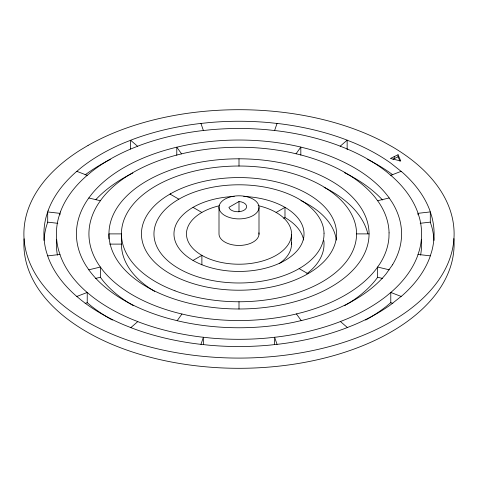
<?xml version="1.0" encoding="UTF-8"?>
<svg xmlns="http://www.w3.org/2000/svg" width="478" height="478" viewBox="0 0 478 478"><rect width="100%" height="100%" fill="white"/><g stroke="black" fill="none" stroke-linecap="round" stroke-linejoin="round"><path stroke-width="0.72" d="M59.959 214.807L59.959 213.349L47.698 211.939L47.698 222.151L46.306 226.482A195.096 112.641 0 0 0 44.006 240.422M200.963 344.339L203.401 337.259L203.401 344.554M274.599 130.53L277.037 123.449M389.194 269.807L377.614 267.041L377.614 277.252L376.807 278.411A150.074 86.643 0 0 1 346.359 304.647M177.177 320.702L181.945 314.004M296.055 153.785L300.823 147.087L300.823 155.111M130.853 327.609L137.784 321.604M340.216 146.184L347.148 140.179L347.148 149.662M401.179 296.45L390.783 292.44L390.783 302.652L386.72 306.069A182.59 105.417 0 0 1 365.628 320.051M239 201.525L228.92 207.344A8.909 5.144 0 0 0 238.164 211.754A8.909 5.144 0 0 0 246.642 206.86A8.909 5.144 0 0 0 239 201.525L239 211.82M193.016 260.444L201.883 255.324L201.883 264.806M276.117 212.465L284.984 207.344L284.984 217.556A65.032 37.547 0 0 1 303.638 239.986M283.717 218.291L284.984 217.556M398.078 154.741L390.418 158.457L400.749 160.99L398.078 154.741L398.078 156.778L399.949 161.158M392.976 159.258L398.078 156.778M76.833 296.462L87.229 292.452L87.229 302.664L91.28 306.069A182.59 105.417 0 0 0 112.372 320.051M390.771 175.336L401.167 171.327M85.15 303.464L87.229 302.664M88.818 269.819L100.392 267.047L100.392 277.258L102.627 280.275A150.074 86.643 0 0 0 133.517 305.735M377.608 200.742L389.182 197.97M95.325 278.471L100.392 277.258M47.704 255.873L59.965 254.463M420.198 223.286L430.296 222.127L431.694 226.482A195.096 112.641 0 0 1 433.994 240.422M356.558 233.891L369.064 233.891A130.064 75.094 0 0 0 173.968 168.865A130.064 75.094 0 0 0 173.968 298.923A130.064 75.094 0 0 0 369.064 233.891M109.671 244.109L121.442 244.109A117.558 67.87 0 0 0 154.639 291.377M418.041 254.439L430.302 255.85M47.698 222.151L57.796 223.31M88.806 197.982L100.386 200.748M377.614 277.252L382.681 278.459M76.821 171.339L87.217 175.348M390.783 302.652L392.862 303.452M170.037 194.08L178.868 199.177M193.016 207.344L201.859 212.453M299.132 268.612L307.963 273.709M392.802 174.864L390.616 173.221A195.096 112.641 0 0 0 367.636 159.419M137.574 146.268L130.631 140.269L130.631 149.022M340.426 321.521L347.369 327.52M181.574 153.868L176.782 147.188L176.782 155.207M296.426 313.921L301.218 320.601M200.951 123.449L203.389 130.53M277.049 344.339L274.611 337.259L274.611 344.554M258.998 207.709L258.921 206.257A20.01 11.55 0 0 0 228.102 197.659A20.01 11.55 0 0 0 229.177 217.412A20.01 11.55 0 0 0 258.998 207.709L258.998 234.256A20.01 11.55 0 0 1 238.373 245.441A20.01 11.55 0 0 1 219.002 233.533L219.002 206.98M258.921 232.81L258.998 234.256M279.236 263.599A52.526 30.323 0 0 0 291.52 244.634L291.455 232.308A52.526 30.323 0 0 0 277.413 213.212L274.82 211.718A52.526 30.323 0 0 0 258.168 205.66M291.455 242.519L291.52 244.634M430.296 222.127L430.296 211.915L418.035 213.325L418.035 214.783M394.248 156.599L394.248 158.636M239 158.804L239 166.099M239 301.767L239 309.057M121.442 244.109L121.442 233.891L108.936 233.891L108.936 239M453.891 238.564A215.106 124.19 0 0 1 239.221 368.299A215.106 124.19 0 0 1 24.091 238.815M234.238 196.452A65.032 37.547 0 0 0 174.016 235.337A65.032 37.547 0 0 0 239.227 271.438A65.032 37.547 0 0 0 304.002 235.074L304.002 232.714A65.032 37.547 0 0 0 243.762 196.452M291.52 234.423A52.526 30.323 0 0 1 259.524 261.807A52.526 30.323 0 0 1 203.18 256.071L200.587 254.577A52.526 30.323 0 0 1 219.492 205.737M300.943 200.599A97.548 56.32 0 0 1 336.303 240.099M306.786 273.751A85.042 49.097 0 0 0 323.965 246.206L324.036 243.404A85.042 49.097 0 0 0 323.827 240.601M324.114 187.328A130.064 75.094 0 0 1 367.797 233.652M345.749 305.006A150.074 86.643 0 0 1 344.513 305.717M95.761 199.702A162.58 93.867 0 0 1 132.842 173.012M344.662 172.767A162.58 93.867 0 0 1 382.531 200.013M85.072 174.9A195.096 112.641 0 0 1 110.364 159.419M421.399 239.275A182.59 105.417 0 0 1 420.592 255.127M57.408 255.127A182.59 105.417 0 0 1 56.601 239.275M324.036 233.192L323.965 235.995A85.042 49.097 0 0 1 194.737 275.818A85.042 49.097 0 0 1 196.828 191.26A85.042 49.097 0 0 1 324.036 233.192M389.062 232.876L388.949 237.411A150.074 86.643 0 0 1 379.729 263.993L376.807 268.2A150.074 86.643 0 0 1 301.648 312.63L294.43 314.41A150.074 86.643 0 0 1 186.868 315.145L179.579 313.454A150.074 86.643 0 0 1 102.627 270.064L99.538 265.893A150.074 86.643 0 0 1 98.271 203.795L101.193 199.589A150.074 86.643 0 0 1 176.352 155.159L183.57 153.378A150.074 86.643 0 0 1 291.132 152.643L298.421 154.334A150.074 86.643 0 0 1 375.373 197.725L378.462 201.895A150.074 86.643 0 0 1 389.062 232.876M48.164 210.475L46.306 216.271A195.096 112.641 0 0 0 46.306 251.518L48.164 257.313A195.096 112.641 0 0 0 75.381 295.243L81.164 300.1A195.096 112.641 0 0 0 124.328 325.022L132.741 328.362A195.096 112.641 0 0 0 198.436 344.07L208.48 345.146A195.096 112.641 0 0 0 269.52 345.146L279.564 344.07A195.096 112.641 0 0 0 345.259 328.362L353.672 325.022A195.096 112.641 0 0 0 390.616 304.779L402.619 295.243A195.096 112.641 0 0 0 429.836 257.313L431.694 251.518A195.096 112.641 0 0 0 431.694 216.271L429.836 210.475A195.096 112.641 0 0 0 402.619 172.546L390.616 163.01A195.096 112.641 0 0 0 353.672 142.767L345.259 139.427A195.096 112.641 0 0 0 279.564 123.718L269.52 122.643A195.096 112.641 0 0 0 208.48 122.643L198.436 123.718A195.096 112.641 0 0 0 132.741 139.427L124.328 142.767A195.096 112.641 0 0 0 81.164 167.688L75.381 172.546A195.096 112.641 0 0 0 48.164 210.475M60.401 211.975L58.657 217.406A182.59 105.417 0 0 0 58.657 250.382L60.401 255.814A182.59 105.417 0 0 0 85.867 291.311L91.28 295.858A182.59 105.417 0 0 0 131.677 319.179L139.552 322.303A182.59 105.417 0 0 0 201.035 337.008L210.44 338.012A182.59 105.417 0 0 0 267.561 338.012L276.965 337.008A182.59 105.417 0 0 0 338.448 322.303L346.323 319.179A182.59 105.417 0 0 0 386.72 295.858L392.133 291.311A182.59 105.417 0 0 0 417.599 255.814L419.343 250.382A182.59 105.417 0 0 0 419.343 217.406L417.599 211.975A182.59 105.417 0 0 0 392.133 176.478L386.72 171.931A182.59 105.417 0 0 0 346.323 148.61L338.448 145.485A182.59 105.417 0 0 0 276.965 130.781L267.561 129.777A182.59 105.417 0 0 0 210.44 129.777L201.035 130.781A182.59 105.417 0 0 0 139.552 145.485L131.677 148.61A182.59 105.417 0 0 0 91.28 171.931L85.867 176.478A182.59 105.417 0 0 0 60.401 211.975M392.504 264.818L386.069 273.912A162.58 93.867 0 0 1 301.911 320.445L293.982 322.232A162.58 93.867 0 0 1 177.481 320.78L169.69 318.802A162.58 93.867 0 0 1 89.087 270.219L85.998 265.637A162.58 93.867 0 0 1 88.508 198.376L91.931 193.877A162.58 93.867 0 0 1 176.089 147.344L184.018 145.557A162.58 93.867 0 0 1 300.519 147.009L308.31 148.987A162.58 93.867 0 0 1 388.913 197.569L392.002 202.152A162.58 93.867 0 0 1 392.504 264.818M88.072 145.402L80.256 150.086A215.106 124.19 0 0 0 89.733 323.319A215.106 124.19 0 0 0 389.929 322.387L397.744 317.703A215.106 124.19 0 0 0 392.271 146.758L384.163 142.247A215.106 124.19 0 0 0 88.072 145.402M170.532 193.781L166.989 195.902A97.548 56.32 0 0 0 171.333 274.462A97.548 56.32 0 0 0 307.468 274.008L311.011 271.886A97.548 56.32 0 0 0 336.548 234.31L336.452 231.358A97.548 56.32 0 0 0 274.629 181.467A97.548 56.32 0 0 0 170.532 193.781M174.972 290.815A117.558 67.87 0 0 0 356.397 237.446A117.558 67.87 0 0 0 185.631 173.418A117.558 67.87 0 0 0 174.972 290.815"/></g></svg>
